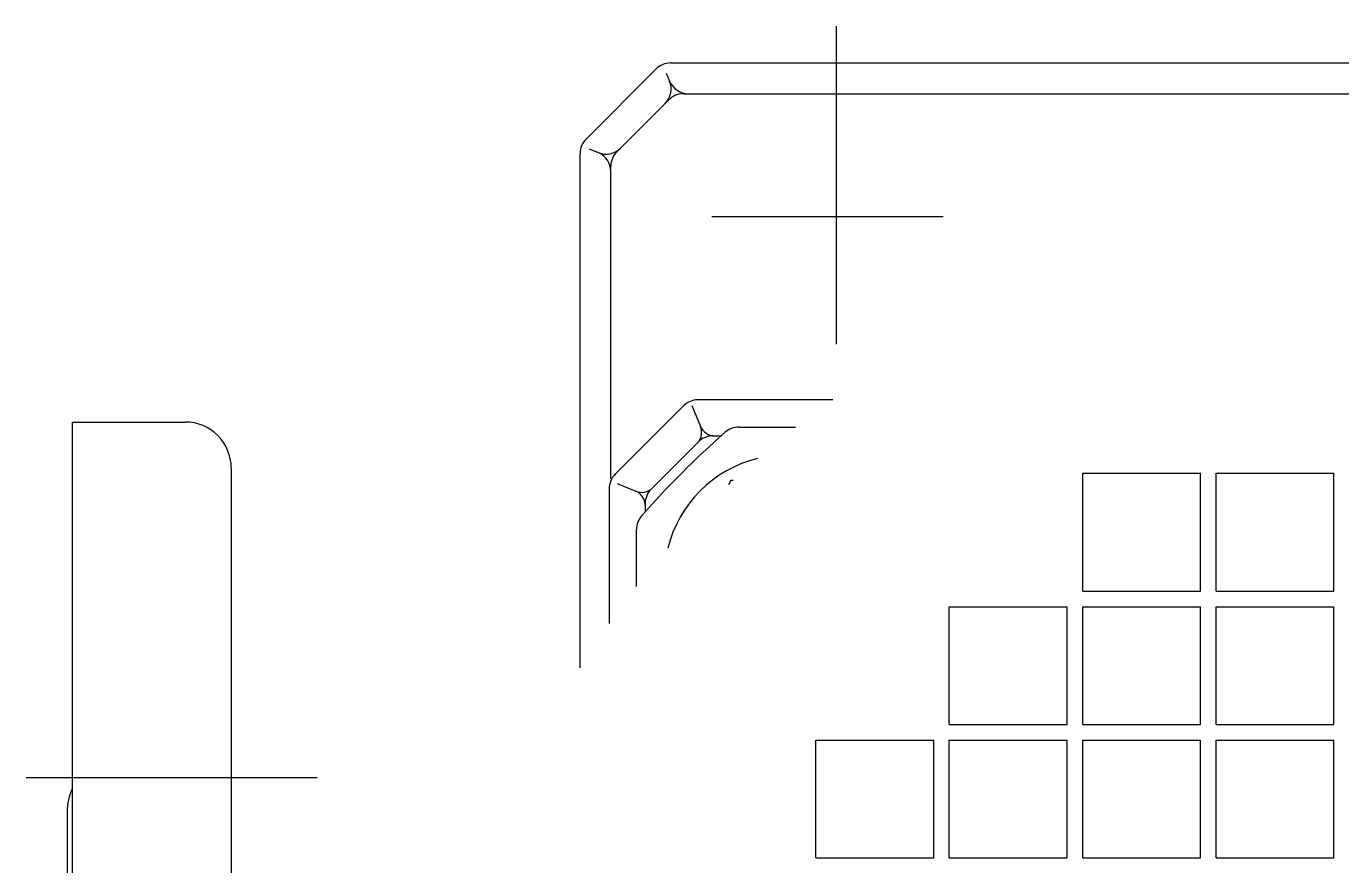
# Model space of a CAD drawing. Extents: x 226317 to 226469, y 8188101 to 8188260.
# Drawn here: x 226391.5602 to 226391.6884, y 8188233.8899 to 8188233.9717 of the extents above; entities that cross this region are included whole.
import ezdxf

# ---------------------------------------------------------------- set-up
doc = ezdxf.new("R2010")
doc.units = 0
doc.header["$LTSCALE"] = 15
doc.layers.get('0').update_dxf_attribs({"color": 250})
doc.layers.add('A-SANITARIOS', color=250, linetype='Continuous')

# ---------------------------------------------------------------- blocks, each defined once
blk = doc.blocks.new('BOMBAS-28.02.2025')
at = {"layer": 'A-SANITARIOS'}
for p, q in [((2.122102589288261, -8.968895506113768, -9.617525271273668e-07), (2.122102589288261, -8.937911314889789, -9.617525271273668e-07)), ((2.122102589288261, -8.968895506113768, -9.617525271273668e-07), (2.122102589288261, -8.937911314889789, -9.617525271273668e-07)), ((2.097689674177673, -8.948900865390897, -9.617525271273668e-07), (2.104518107080366, -8.942072607576847, -9.617525271273668e-07)), ((2.097689674177673, -8.948900865390897, -9.617525271273668e-07), (2.104518107080366, -8.942072607576847, -9.617525271273668e-07)), ((2.105515538656618, -8.942483332008123, -9.617525271273668e-07), (2.10583390382817, -8.943251913413405, -9.617525271273668e-07)), ((2.105515538656618, -8.942483332008123, -9.617525271273668e-07), (2.10583390382817, -8.943251913413405, -9.617525271273668e-07)), ((2.105933398881461, -8.941486112773418, -9.617525271273668e-07), (2.238275195413735, -8.941486112773418, -9.617525271273668e-07)), ((2.105933398881461, -8.941486112773418, -9.617525271273668e-07), (2.238275195413735, -8.941486112773418, -9.617525271273668e-07)), ((2.100689682119992, -8.95014351978898, -9.617525271273668e-07), (2.105760510021355, -8.945072820410132, -9.617525271273668e-07)), ((2.100689682119992, -8.95014351978898, -9.617525271273668e-07), (2.105760510021355, -8.945072820410132, -9.617525271273668e-07)), ((2.107175585755613, -8.944486113265157, -9.617525271273668e-07), (2.237032032513525, -8.944486113265157, -9.617525271273668e-07)), ((2.107175585755613, -8.944486113265157, -9.617525271273668e-07), (2.237032032513525, -8.944486113265157, -9.617525271273668e-07)), ((2.097104298823979, -9.000451140105724, -9.617525271273668e-07), (2.097104298823979, -8.950314696878195, -9.617525271273668e-07)), ((2.097104298823979, -9.000451140105724, -9.617525271273668e-07), (2.097104298823979, -8.950314696878195, -9.617525271273668e-07)), ((2.09799351071706, -8.949854861944914, -9.617525271273668e-07), (2.098869346955325, -8.95021764934063, -9.617525271273668e-07)), ((2.09799351071706, -8.949854861944914, -9.617525271273668e-07), (2.098869346955325, -8.95021764934063, -9.617525271273668e-07)), ((2.100104299315717, -8.98199444450438, -9.617525271273668e-07), (2.100104299315717, -8.951557341963053, -9.617525271273668e-07)), ((2.100104299315717, -8.98199444450438, -9.617525271273668e-07), (2.100104299315717, -8.951557341963053, -9.617525271273668e-07)), ((2.132515675330069, -8.956486145034432, -9.617525271273668e-07), (2.109959767141845, -8.956486145034432, -9.617525271273668e-07)), ((2.132515675330069, -8.956486145034432, -9.617525271273668e-07), (2.109959767141845, -8.956486145034432, -9.617525271273668e-07)), ((2.121739794441964, -8.97432260029018, -9.617525271273668e-07), (2.108604541921522, -8.97432260029018, -9.617525271273668e-07)), ((2.121739794441964, -8.97432260029018, -9.617525271273668e-07), (2.108604541921522, -8.97432260029018, -9.617525271273668e-07)), ((2.100525549554732, -8.981573168188334, -9.617525271273668e-07), (2.107190233597066, -8.974908480420709, -9.617525271273668e-07)), ((2.100525549554732, -8.981573168188334, -9.617525271273668e-07), (2.107190233597066, -8.974908480420709, -9.617525271273668e-07)), ((2.108003678673413, -8.974874282255769, -9.617525271273668e-07), (2.108847140276339, -8.97691054455936, -9.617525271273668e-07)), ((2.108003678673413, -8.974874282255769, -9.617525271273668e-07), (2.108847140276339, -8.97691054455936, -9.617525271273668e-07)), ((2.04760136915138, -8.976486204192042, -9.617525271273668e-07), (2.058601369091775, -8.976486204192042, -9.617525271273668e-07)), ((2.04760136915138, -8.976486204192042, -9.617525271273668e-07), (2.04760136915138, -9.116486020386219, -9.617525271273668e-07)), ((2.04760136915138, -8.976486204192042, -9.617525271273668e-07), (2.058601369091775, -8.976486204192042, -9.617525271273668e-07)), ((2.04760136915138, -8.976486204192042, -9.617525271273668e-07), (2.04760136915138, -9.116486020386219, -9.617525271273668e-07)), ((2.112571827077772, -8.976986113935709, -9.617525271273668e-07), (2.118123586231377, -8.976986113935709, -9.617525271273668e-07)), ((2.112571827077772, -8.976986113935709, -9.617525271273668e-07), (2.118123586231377, -8.976986113935709, -9.617525271273668e-07)), ((2.104039070138242, -8.98302855528891, -9.617525271273668e-07), (2.108645622560289, -8.97842200472951, -9.617525271273668e-07)), ((2.104039070138242, -8.98302855528891, -9.617525271273668e-07), (2.108645622560289, -8.97842200472951, -9.617525271273668e-07)), ((2.110060107836034, -8.977836119011045, -9.617525271273668e-07), (2.110854298749473, -8.977836119011045, -9.617525271273668e-07)), ((2.110060107836034, -8.977836119011045, -9.617525271273668e-07), (2.110854298749473, -8.977836119011045, -9.617525271273668e-07)), ((2.063101370760705, -8.98098599165678, -9.617525271273668e-07), (2.063101370760705, -9.111986204981804, -9.617525271273668e-07)), ((2.063101370760705, -8.98098599165678, -9.617525271273668e-07), (2.063101370760705, -9.111986204981804, -9.617525271273668e-07)), ((2.111816323304083, -8.982184570282698, -9.617525271273668e-07), (2.111567846441176, -8.982614941895008, -9.617525271273668e-07)), ((2.111816323304083, -8.982184570282698, -9.617525271273668e-07), (2.111567846441176, -8.982614941895008, -9.617525271273668e-07)), ((2.112025440612342, -8.98218447715044, -9.617525271273668e-07), (2.11181621713331, -8.98218447715044, -9.617525271273668e-07)), ((2.112025440612342, -8.98218447715044, -9.617525271273668e-07), (2.11181621713331, -8.98218447715044, -9.617525271273668e-07)), ((2.146102835366037, -8.992986112833023, -9.617525271273668e-07), (2.146102835366037, -8.981486113741994, -9.617525271273668e-07)), ((2.146102835366037, -8.981486113741994, -9.617525271273668e-07), (2.157602834457066, -8.981486113741994, -9.617525271273668e-07)), ((2.146102835366037, -8.992986112833023, -9.617525271273668e-07), (2.146102835366037, -8.981486113741994, -9.617525271273668e-07)), ((2.146102835366037, -8.981486113741994, -9.617525271273668e-07), (2.157602834457066, -8.981486113741994, -9.617525271273668e-07)), ((2.157602834457066, -8.992986112833023, -9.617525271273668e-07), (2.157602834457066, -8.981486113741994, -9.617525271273668e-07)), ((2.157602834457066, -8.992986112833023, -9.617525271273668e-07), (2.157602834457066, -8.981486113741994, -9.617525271273668e-07)), ((2.159102833771612, -8.992986112833023, -9.617525271273668e-07), (2.159102833771612, -8.981486113741994, -9.617525271273668e-07)), ((2.159102833771612, -8.981486113741994, -9.617525271273668e-07), (2.170602832862642, -8.981486113741994, -9.617525271273668e-07)), ((2.159102833771612, -8.992986112833023, -9.617525271273668e-07), (2.159102833771612, -8.981486113741994, -9.617525271273668e-07)), ((2.159102833771612, -8.981486113741994, -9.617525271273668e-07), (2.170602832862642, -8.981486113741994, -9.617525271273668e-07)), ((2.170602832862642, -8.992986112833023, -9.617525271273668e-07), (2.170602832862642, -8.981486113741994, -9.617525271273668e-07)), ((2.170602832862642, -8.992986112833023, -9.617525271273668e-07), (2.170602832862642, -8.981486113741994, -9.617525271273668e-07)), ((2.099939501786139, -8.98298742622137, -9.617525271273668e-07), (2.099939501786139, -8.996122892946005, -9.617525271273668e-07)), ((2.099939501786139, -8.98298742622137, -9.617525271273668e-07), (2.099939501786139, -8.996122892946005, -9.617525271273668e-07)), ((2.100723822542932, -8.982483634725213, -9.617525271273668e-07), (2.102527373412158, -8.98323069140315, -9.617525271273668e-07)), ((2.100723822542932, -8.982483634725213, -9.617525271273668e-07), (2.102527373412158, -8.98323069140315, -9.617525271273668e-07)), ((2.103452929237392, -8.984442686662078, -9.617525271273668e-07), (2.103452929237392, -8.985237242653966, -9.617525271273668e-07)), ((2.103452929237392, -8.984442686662078, -9.617525271273668e-07), (2.103452929237392, -8.985237242653966, -9.617525271273668e-07)), ((2.102601126709487, -8.992509154602885, -9.617525271273668e-07), (2.102601126709487, -8.986956724897027, -9.617525271273668e-07)), ((2.102601126709487, -8.992509154602885, -9.617525271273668e-07), (2.102601126709487, -8.986956724897027, -9.617525271273668e-07)), ((2.146102835366037, -8.992986112833023, -9.617525271273668e-07), (2.157602834457066, -8.992986112833023, -9.617525271273668e-07)), ((2.146102835366037, -8.992986112833023, -9.617525271273668e-07), (2.157602834457066, -8.992986112833023, -9.617525271273668e-07)), ((2.159102833771612, -8.992986112833023, -9.617525271273668e-07), (2.170602832862642, -8.992986112833023, -9.617525271273668e-07)), ((2.159102833771612, -8.992986112833023, -9.617525271273668e-07), (2.170602832862642, -8.992986112833023, -9.617525271273668e-07)), ((2.133102833235171, -9.005986113101244, -9.617525271273668e-07), (2.133102833235171, -8.99448611214757, -9.617525271273668e-07)), ((2.133102833235171, -8.99448611214757, -9.617525271273668e-07), (2.144602834188845, -8.99448611214757, -9.617525271273668e-07)), ((2.133102833235171, -9.005986113101244, -9.617525271273668e-07), (2.133102833235171, -8.99448611214757, -9.617525271273668e-07)), ((2.133102833235171, -8.99448611214757, -9.617525271273668e-07), (2.144602834188845, -8.99448611214757, -9.617525271273668e-07)), ((2.144602834188845, -9.005986113101244, -9.617525271273668e-07), (2.144602834188845, -8.99448611214757, -9.617525271273668e-07)), ((2.144602834188845, -9.005986113101244, -9.617525271273668e-07), (2.144602834188845, -8.99448611214757, -9.617525271273668e-07)), ((2.146102835366037, -9.005986113101244, -9.617525271273668e-07), (2.146102835366037, -8.99448611214757, -9.617525271273668e-07)), ((2.146102835366037, -8.99448611214757, -9.617525271273668e-07), (2.157602834457066, -8.99448611214757, -9.617525271273668e-07)), ((2.146102835366037, -9.005986113101244, -9.617525271273668e-07), (2.146102835366037, -8.99448611214757, -9.617525271273668e-07)), ((2.146102835366037, -8.99448611214757, -9.617525271273668e-07), (2.157602834457066, -8.99448611214757, -9.617525271273668e-07)), ((2.157602834457066, -9.005986113101244, -9.617525271273668e-07), (2.157602834457066, -8.99448611214757, -9.617525271273668e-07)), ((2.157602834457066, -9.005986113101244, -9.617525271273668e-07), (2.157602834457066, -8.99448611214757, -9.617525271273668e-07)), ((2.159102833771612, -8.99448611214757, -9.617525271273668e-07), (2.170602832862642, -8.99448611214757, -9.617525271273668e-07)), ((2.159102833771612, -9.005986113101244, -9.617525271273668e-07), (2.159102833771612, -8.99448611214757, -9.617525271273668e-07)), ((2.159102833771612, -8.99448611214757, -9.617525271273668e-07), (2.170602832862642, -8.99448611214757, -9.617525271273668e-07)), ((2.159102833771612, -9.005986113101244, -9.617525271273668e-07), (2.159102833771612, -8.99448611214757, -9.617525271273668e-07)), ((2.170602832862642, -9.005986113101244, -9.617525271273668e-07), (2.170602832862642, -8.99448611214757, -9.617525271273668e-07)), ((2.170602832862642, -9.005986113101244, -9.617525271273668e-07), (2.170602832862642, -8.99448611214757, -9.617525271273668e-07)), ((2.133102833235171, -9.005986113101244, -9.617525271273668e-07), (2.144602834188845, -9.005986113101244, -9.617525271273668e-07)), ((2.133102833235171, -9.005986113101244, -9.617525271273668e-07), (2.144602834188845, -9.005986113101244, -9.617525271273668e-07)), ((2.146102835366037, -9.005986113101244, -9.617525271273668e-07), (2.157602834457066, -9.005986113101244, -9.617525271273668e-07)), ((2.146102835366037, -9.005986113101244, -9.617525271273668e-07), (2.157602834457066, -9.005986113101244, -9.617525271273668e-07)), ((2.159102833771612, -9.005986113101244, -9.617525271273668e-07), (2.170602832862642, -9.005986113101244, -9.617525271273668e-07)), ((2.159102833771612, -9.005986113101244, -9.617525271273668e-07), (2.170602832862642, -9.005986113101244, -9.617525271273668e-07)), ((2.12010283296695, -9.018986113369465, -9.617525271273668e-07), (2.12010283296695, -9.00748611241579, -9.617525271273668e-07)), ((2.12010283296695, -9.00748611241579, -9.617525271273668e-07), (2.131602833920624, -9.00748611241579, -9.617525271273668e-07)), ((2.12010283296695, -9.018986113369465, -9.617525271273668e-07), (2.12010283296695, -9.00748611241579, -9.617525271273668e-07)), ((2.12010283296695, -9.00748611241579, -9.617525271273668e-07), (2.131602833920624, -9.00748611241579, -9.617525271273668e-07)), ((2.131602833920624, -9.018986113369465, -9.617525271273668e-07), (2.131602833920624, -9.00748611241579, -9.617525271273668e-07)), ((2.131602833920624, -9.018986113369465, -9.617525271273668e-07), (2.131602833920624, -9.00748611241579, -9.617525271273668e-07)), ((2.133102833235171, -9.018986113369465, -9.617525271273668e-07), (2.133102833235171, -9.00748611241579, -9.617525271273668e-07)), ((2.133102833235171, -9.00748611241579, -9.617525271273668e-07), (2.144602834188845, -9.00748611241579, -9.617525271273668e-07)), ((2.133102833235171, -9.018986113369465, -9.617525271273668e-07), (2.133102833235171, -9.00748611241579, -9.617525271273668e-07)), ((2.133102833235171, -9.00748611241579, -9.617525271273668e-07), (2.144602834188845, -9.00748611241579, -9.617525271273668e-07)), ((2.144602834188845, -9.018986113369465, -9.617525271273668e-07), (2.144602834188845, -9.00748611241579, -9.617525271273668e-07)), ((2.144602834188845, -9.018986113369465, -9.617525271273668e-07), (2.144602834188845, -9.00748611241579, -9.617525271273668e-07)), ((2.146102835366037, -9.018986113369465, -9.617525271273668e-07), (2.146102835366037, -9.00748611241579, -9.617525271273668e-07)), ((2.146102835366037, -9.00748611241579, -9.617525271273668e-07), (2.157602834457066, -9.00748611241579, -9.617525271273668e-07)), ((2.146102835366037, -9.018986113369465, -9.617525271273668e-07), (2.146102835366037, -9.00748611241579, -9.617525271273668e-07)), ((2.146102835366037, -9.00748611241579, -9.617525271273668e-07), (2.157602834457066, -9.00748611241579, -9.617525271273668e-07)), ((2.157602834457066, -9.018986113369465, -9.617525271273668e-07), (2.157602834457066, -9.00748611241579, -9.617525271273668e-07)), ((2.157602834457066, -9.018986113369465, -9.617525271273668e-07), (2.157602834457066, -9.00748611241579, -9.617525271273668e-07)), ((2.159102833771612, -9.00748611241579, -9.617525271273668e-07), (2.170602832862642, -9.00748611241579, -9.617525271273668e-07)), ((2.159102833771612, -9.018986113369465, -9.617525271273668e-07), (2.159102833771612, -9.00748611241579, -9.617525271273668e-07)), ((2.159102833771612, -9.00748611241579, -9.617525271273668e-07), (2.170602832862642, -9.00748611241579, -9.617525271273668e-07)), ((2.159102833771612, -9.018986113369465, -9.617525271273668e-07), (2.159102833771612, -9.00748611241579, -9.617525271273668e-07)), ((2.170602832862642, -9.018986113369465, -9.617525271273668e-07), (2.170602832862642, -9.00748611241579, -9.617525271273668e-07)), ((2.170602832862642, -9.018986113369465, -9.617525271273668e-07), (2.170602832862642, -9.00748611241579, -9.617525271273668e-07)), ((2.043123586976435, -9.01113073527813, -9.617525271273668e-07), (2.071469047048595, -9.01113073527813, -9.617525271273668e-07)), ((2.043123586976435, -9.01113073527813, -9.617525271273668e-07), (2.071469047048595, -9.01113073527813, -9.617525271273668e-07)), ((2.047101366275456, -9.014485837891698, -9.617525271273668e-07), (2.047101366275456, -9.078486388549209, -9.617525271273668e-07)), ((2.047101366275456, -9.014485837891698, -9.617525271273668e-07), (2.047101366275456, -9.078486388549209, -9.617525271273668e-07)), ((2.12010283296695, -9.018986113369465, -9.617525271273668e-07), (2.131602833920624, -9.018986113369465, -9.617525271273668e-07)), ((2.12010283296695, -9.018986113369465, -9.617525271273668e-07), (2.131602833920624, -9.018986113369465, -9.617525271273668e-07)), ((2.133102833235171, -9.018986113369465, -9.617525271273668e-07), (2.144602834188845, -9.018986113369465, -9.617525271273668e-07)), ((2.133102833235171, -9.018986113369465, -9.617525271273668e-07), (2.144602834188845, -9.018986113369465, -9.617525271273668e-07)), ((2.146102835366037, -9.018986113369465, -9.617525271273668e-07), (2.157602834457066, -9.018986113369465, -9.617525271273668e-07)), ((2.146102835366037, -9.018986113369465, -9.617525271273668e-07), (2.157602834457066, -9.018986113369465, -9.617525271273668e-07)), ((2.159102833771612, -9.018986113369465, -9.617525271273668e-07), (2.170602832862642, -9.018986113369465, -9.617525271273668e-07)), ((2.159102833771612, -9.018986113369465, -9.617525271273668e-07), (2.170602832862642, -9.018986113369465, -9.617525271273668e-07))]:
    blk.add_line(p, q, dxfattribs=at)
for centre, radius, start, end in [((2.105933398881461, -8.943486113101244, -9.617525271273668e-07), 0.002, 90.00001814269001, 134.9951939729761), ((2.105933398881461, -8.943486113101244, -9.617525271273668e-07), 0.002, 90.00001814269001, 134.9951939729761), ((2.103987353795674, -8.944016721099615, -9.617525271273668e-07), 0.002, 315.0002190709523, 22.4999730452977), ((2.103987353795674, -8.944016721099615, -9.617525271273668e-07), 0.002, 315.0002190709523, 22.4999730452977), ((2.107682912552264, -8.942486144602299, -9.617525271273668e-07), 0.002, 202.5008629737526, 270.0006379823571), ((2.107682912552264, -8.942486144602299, -9.617525271273668e-07), 0.002, 202.5008629737526, 270.0006379823571), ((2.107175585755613, -8.946486113592982, -9.617525271273668e-07), 0.002, 90.00012699882987, 134.9993427836057), ((2.107175585755613, -8.946486113592982, -9.617525271273668e-07), 0.002, 90.00012699882987, 134.9993427836057), ((2.099104785302188, -8.950314603745937, -9.617525271273668e-07), 0.002, 134.9992540371837, 180.0003088526165), ((2.099104785302188, -8.950314603745937, -9.617525271273668e-07), 0.002, 134.9992540371837, 180.0003088526165), ((2.099634570011403, -8.948369536548853, -9.617525271273668e-07), 0.002, 247.504616950926, 315.0027317920902), ((2.099634570011403, -8.948369536548853, -9.617525271273668e-07), 0.002, 247.504616950926, 315.0027317920902), ((2.098103809112217, -8.95206500031054, -9.617525271273668e-07), 0.002, 359.9996909339401, 67.4930520176296), ((2.098103809112217, -8.95206500031054, -9.617525271273668e-07), 0.002, 359.9996909339401, 67.4930520176296), ((2.102104541787412, -8.951557248830795, -9.617525271273668e-07), 0.002, 134.9996639592237, 180.0001269988299), ((2.102104541787412, -8.951557248830795, -9.617525271273668e-07), 0.002, 134.9996639592237, 180.0001269988299), ((2.108604541921522, -8.976322600618005, -9.617525271273668e-07), 0.002, 90.00012699882987, 135.0000838401061), ((2.108604541921522, -8.976322600618005, -9.617525271273668e-07), 0.002, 90.00012699882987, 135.0000838401061), ((2.058602833130863, -8.98098599165678, -9.617525271273668e-07), 0.004499994, 359.9999639280634, 89.99994599881688), ((2.058602833130863, -8.98098599165678, -9.617525271273668e-07), 0.004499994, 359.9999639280634, 89.99994599881688), ((2.107462205865886, -8.977484190836549, -9.617525271273668e-07), 0.0015, 314.9998360175063, 22.50035586176528), ((2.107462205865886, -8.977484190836549, -9.617525271273668e-07), 0.0015, 314.9998360175063, 22.50035586176528), ((2.110233939194586, -8.976336119696498, -9.617525271273668e-07), 0.0015, 202.5002278712475, 269.9998181462133), ((2.110233939194586, -8.976336119696498, -9.617525271273668e-07), 0.0015, 202.5002278712475, 269.9998181462133), ((2.112571827077772, -8.97898611240089, -9.617525271273668e-07), 0.002, 89.99997011792239, 131.4096070263234), ((2.112571827077772, -8.97898611240089, -9.617525271273668e-07), 0.002, 89.99997011792239, 131.4096070263234), ((2.172101124131586, -9.046486113220453, -9.617525271273668e-07), 0.092, 131.4097231909076, 138.5904382690875), ((2.172101124131586, -9.046486113220453, -9.617525271273668e-07), 0.092, 131.4097231909076, 138.5904382690875), ((2.110060107836034, -8.97983611933887, -9.617525271273668e-07), 0.002, 90.00039999295325, 135.0002818567023), ((2.110060107836034, -8.97983611933887, -9.617525271273668e-07), 0.002, 90.00039999295325, 135.0002818567023), ((2.117301317804959, -8.991684537380934, -9.617525271273668e-07), 0.012, 103.95382792434, 166.046110866051), ((2.117301317804959, -8.991684537380934, -9.617525271273668e-07), 0.012, 103.95382792434, 166.046110866051), ((2.101939990126994, -8.982987333089113, -9.617525271273668e-07), 0.002, 135.0005378270173, 180.0003218726646), ((2.101939990126994, -8.982987333089113, -9.617525271273668e-07), 0.002, 135.0005378270173, 180.0003218726646), ((2.103101368003991, -8.98184490762651, -9.617525271273668e-07), 0.0015, 247.4995360251827, 314.9993448965877), ((2.103101368003991, -8.98184490762651, -9.617525271273668e-07), 0.0015, 247.4995360251827, 314.9993448965877), ((2.101953417935874, -8.984616544097662, -9.617525271273668e-07), 0.0015, 359.9998548584801, 67.5004288450163), ((2.101953417935874, -8.984616544097662, -9.617525271273668e-07), 0.0015, 359.9998548584801, 67.5004288450163), ((2.105453419440892, -8.984442686662078, -9.617525271273668e-07), 0.002, 135.0003367930545, 180.0000388467009), ((2.105453419440892, -8.984442686662078, -9.617525271273668e-07), 0.002, 135.0003367930545, 180.0000388467009), ((2.104601127037313, -8.986956724897027, -9.617525271273668e-07), 0.002, 138.5904927699023, 180.0000729976468), ((2.104601127037313, -8.986956724897027, -9.617525271273668e-07), 0.002, 138.5904927699023, 180.0000729976468), ((2.052602834010031, -9.014485837891698, -9.617525271273668e-07), 0.005499992, 155.4168509514595, 179.9999639280634), ((2.052602834010031, -9.014485837891698, -9.617525271273668e-07), 0.005499992, 155.4168509514595, 179.9999639280634)]:
    blk.add_arc(centre, radius, start, end, dxfattribs=at)

msp = doc.modelspace()

# ---------------------------------------------------------------- block references
msp.add_blockref('BOMBAS-28.02.2025', (226389.5170881864, 8188242.909606731))

doc.saveas('drawing.dxf')
